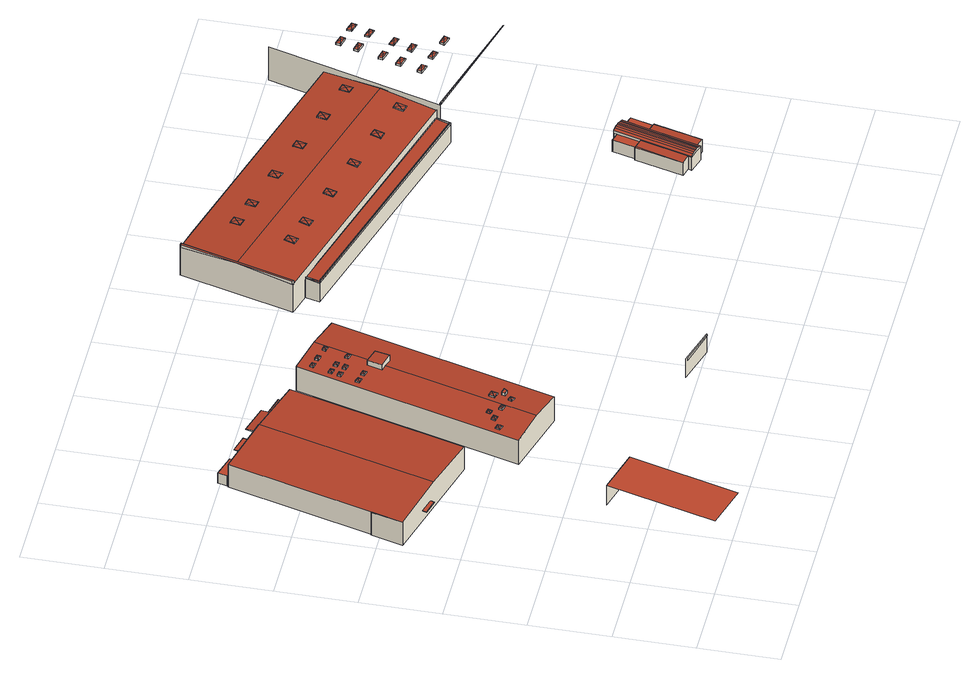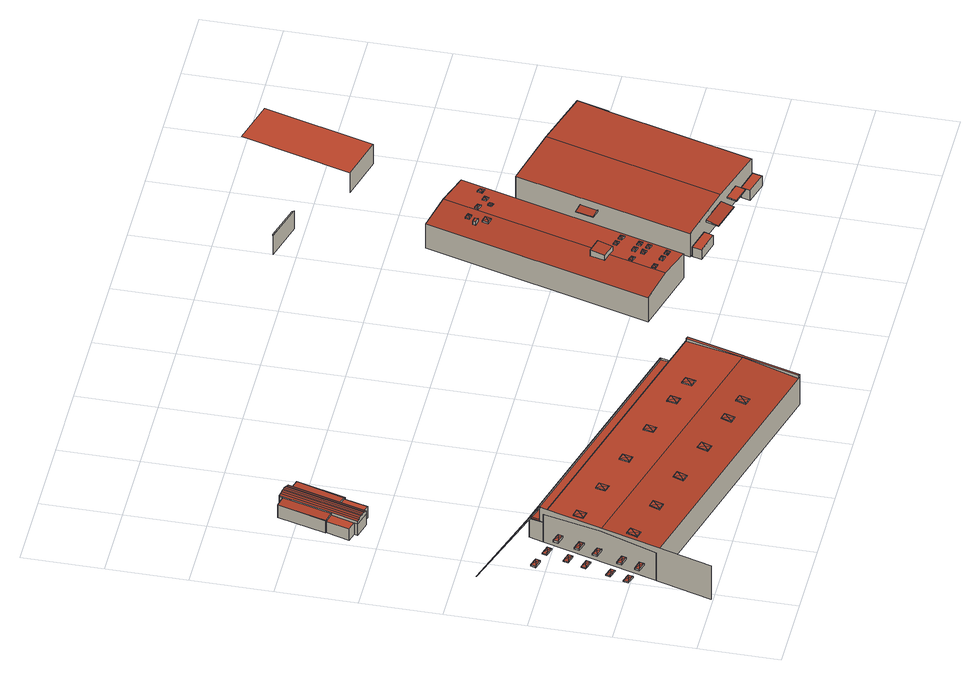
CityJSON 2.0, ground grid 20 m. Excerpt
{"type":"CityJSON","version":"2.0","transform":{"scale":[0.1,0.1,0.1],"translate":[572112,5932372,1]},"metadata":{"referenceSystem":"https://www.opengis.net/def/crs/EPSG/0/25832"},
"CityObjects":{
"building1":{"type":"Building","attributes":{"Grundfläche 2D":"18520.380921","Grundhöhe NN":"3.095"},"geometry":[{"type":"MultiSurface","lod":"3","boundaries":[[[0,1,2,3]],[[0,3,4,5]],[[6,7,8,9,10]],[[11,12,13,14]]],"semantics":{"surfaces":[{"type":"RoofSurface"},{"type":"WallSurface"}],"values":[0,1,1,1]}}]},
"building2":{"type":"Building","attributes":{"Grundfläche 2D":"1403.575303","Grundhöhe NN":"3.148"},"children":["building2-1","building2-2","building2-3","building2-4"],"geometry":[{"type":"Solid","lod":"3","boundaries":[[[[15,16,17]],[[18,19,17,16,20,21]],[[22,23,21,20]],[[17,19,24,25]],[[15,17,25,26]],[[16,15,26,27]],[[22,20,16,27,28]],[[23,22,28,29]],[[24,19,18,21,23,29]],[[25,24,29,28,27,26]]]],"semantics":{"surfaces":[{"type":"RoofSurface"},{"type":"WallSurface"},{"type":"GroundSurface"}],"values":[[0,0,0,1,1,1,1,1,1,2]]}}]},
"building2-1":{"type":"BuildingInstallation","parents":["building2"],"geometry":[{"type":"MultiSurface","lod":"3","boundaries":[[[30,31,32,33]],[[34,35,33,32]],[[35,36,30,33]],[[36,37,31,30]],[[37,34,32,31]],[[37,36,35,34]]],"semantics":{"surfaces":[{"type":"RoofSurface"},{"type":"WallSurface"},{"type":"OuterCeilingSurface"}],"values":[0,1,1,1,1,2]}}]},
"building2-2":{"type":"BuildingInstallation","parents":["building2"],"geometry":[{"type":"MultiSurface","lod":"3","boundaries":[[[38,39,40,41]],[[39,38,42,43]],[[40,39,43,44]],[[41,40,44,45]],[[38,41,45,42]],[[43,42,45,44]]],"semantics":{"surfaces":[{"type":"RoofSurface"},{"type":"WallSurface"},{"type":"OuterCeilingSurface"}],"values":[0,1,1,1,1,2]}}]},
"building2-3":{"type":"BuildingInstallation","parents":["building2"],"geometry":[{"type":"MultiSurface","lod":"3","boundaries":[[[46,47,48,49]],[[50,51,49,48]],[[51,52,46,49]],[[52,53,47,46]],[[53,50,48,47]],[[53,52,51,50]]],"semantics":{"surfaces":[{"type":"RoofSurface"},{"type":"WallSurface"},{"type":"OuterCeilingSurface"}],"values":[0,1,1,1,1,2]}}]},
"building2-4":{"type":"BuildingInstallation","parents":["building2"],"geometry":[{"type":"MultiSurface","lod":"3","boundaries":[[[54,55,56,57]],[[58,59,57,56]],[[59,60,54,57]],[[60,61,55,54]],[[61,58,56,55]],[[61,60,59,58]]],"semantics":{"surfaces":[{"type":"RoofSurface"},{"type":"WallSurface"},{"type":"OuterCeilingSurface"}],"values":[0,1,1,1,1,2]}}]},
"building3":{"type":"Building","attributes":{"Grundfläche 2D":"14.215920","Grundhöhe NN":"3.148"},"geometry":[{"type":"Solid","lod":"3","boundaries":[[[[62,63,64,65]],[[66,67,65,64]],[[67,68,62,65]],[[68,69,63,62]],[[69,66,64,63]],[[69,68,67,66]]]],"semantics":{"surfaces":[{"type":"RoofSurface"},{"type":"WallSurface"},{"type":"GroundSurface"}],"values":[[0,1,1,1,1,2]]}}]},
"building4":{"type":"Building","attributes":{"Grundfläche 2D":"14.572246","Grundhöhe NN":"3.148"},"geometry":[{"type":"Solid","lod":"3","boundaries":[[[[70,71,72,73]],[[74,75,73,72]],[[75,76,70,73]],[[76,77,71,70]],[[77,74,72,71]],[[77,76,75,74]]]],"semantics":{"surfaces":[{"type":"RoofSurface"},{"type":"WallSurface"},{"type":"GroundSurface"}],"values":[[0,1,1,1,1,2]]}}]},
"building5":{"type":"Building","attributes":{"Grundfläche 2D":"1042.855761","Grundhöhe NN":"3.072"},"children":["building5-1","building5-2","building5-3","building5-4","building5-5","building5-6","building5-7","building5-8","building5-9","building5-10","building5-11","building5-12","building5-13","building5-14","building5-15","building5-16","building5-17"],"geometry":[{"type":"Solid","lod":"3","boundaries":[[[[78,79,80,81]],[[82,83,84,85,86,87,88,89]],[[90,91,87,86,92,93,83,82]],[[85,79,78,92,86]],[[85,84,80,79]],[[84,83,93,81,80]],[[78,81,93,92]],[[89,88,94,95]],[[90,82,89,95,96]],[[91,90,96,97]],[[94,88,87,91,97]],[[96,95,94,97]]]],"semantics":{"surfaces":[{"type":"RoofSurface"},{"type":"WallSurface"},{"type":"GroundSurface"}],"values":[[0,0,0,1,1,1,1,1,1,1,1,2]]}}]},
"building5-1":{"type":"BuildingInstallation","parents":["building5"],"geometry":[{"type":"MultiSurface","lod":"3","boundaries":[[[98,99,100]],[[101,100,99,102]],[[103,99,98]],[[102,99,103]],[[104,105,98,100]],[[105,106,103,98]],[[106,107,102,103]],[[107,108,104,100,101,102]]],"semantics":{"surfaces":[{"type":"RoofSurface"},{"type":"WallSurface"}],"values":[0,0,0,0,1,1,1,1]}}]},
"building5-2":{"type":"BuildingInstallation","parents":["building5"],"geometry":[{"type":"MultiSurface","lod":"3","boundaries":[[[109,110,111]],[[111,110,112]],[[113,110,109]],[[112,110,113]],[[114,115,109,111]],[[115,116,113,109]],[[116,117,112,113]],[[117,114,111,112]]],"semantics":{"surfaces":[{"type":"RoofSurface"},{"type":"WallSurface"}],"values":[0,0,0,0,1,1,1,1]}}]},
"building5-3":{"type":"BuildingInstallation","parents":["building5"],"geometry":[{"type":"MultiSurface","lod":"3","boundaries":[[[118,119,120,121]],[[121,120,122,123]],[[118,121,123,124]],[[119,118,124,125]],[[120,119,125,122]]],"semantics":{"surfaces":[{"type":"RoofSurface"},{"type":"WallSurface"}],"values":[0,1,1,1,1]}}]},
"building5-4":{"type":"BuildingInstallation","parents":["building5"],"geometry":[{"type":"MultiSurface","lod":"3","boundaries":[[[126,127,128]],[[128,127,129]],[[130,131,127,126]],[[129,127,131]],[[132,126,128,133]],[[132,134,135,131,130,126]],[[135,136,129,131]],[[136,133,128,129]]],"semantics":{"surfaces":[{"type":"RoofSurface"},{"type":"WallSurface"}],"values":[0,0,0,0,1,1,1,1]}}]},
"building5-5":{"type":"BuildingInstallation","parents":["building5"],"geometry":[{"type":"MultiSurface","lod":"3","boundaries":[[[137,138,139]],[[139,138,140]],[[141,142,138,137]],[[140,138,142]],[[143,144,137,139]],[[144,145,146,142,141,137]],[[147,140,142,146]],[[147,143,139,140]]],"semantics":{"surfaces":[{"type":"RoofSurface"},{"type":"WallSurface"}],"values":[0,0,0,0,1,1,1,1]}}]},
"building5-6":{"type":"BuildingInstallation","parents":["building5"],"geometry":[{"type":"MultiSurface","lod":"3","boundaries":[[[148,149,150,151]],[[152,151,150,153]],[[154,150,149]],[[153,150,154]],[[155,156,157,149,148,151]],[[157,158,154,149]],[[158,159,153,154]],[[159,160,155,151,152,153]]],"semantics":{"surfaces":[{"type":"RoofSurface"},{"type":"WallSurface"}],"values":[0,0,0,0,1,1,1,1]}}]},
"building5-7":{"type":"BuildingInstallation","parents":["building5"],"geometry":[{"type":"MultiSurface","lod":"3","boundaries":[[[161,162,163]],[[163,162,164]],[[165,162,161]],[[164,162,165]],[[166,167,161,163]],[[167,168,165,161]],[[168,169,164,165]],[[169,166,163,164]]],"semantics":{"surfaces":[{"type":"RoofSurface"},{"type":"WallSurface"}],"values":[0,0,0,0,1,1,1,1]}}]},
"building5-8":{"type":"BuildingInstallation","parents":["building5"],"geometry":[{"type":"MultiSurface","lod":"3","boundaries":[[[170,171,172]],[[172,171,173]],[[174,171,170]],[[173,171,174]],[[175,176,170,172]],[[176,177,174,170]],[[177,178,173,174]],[[178,175,172,173]]],"semantics":{"surfaces":[{"type":"RoofSurface"},{"type":"WallSurface"}],"values":[0,0,0,0,1,1,1,1]}}]},
"building5-9":{"type":"BuildingInstallation","parents":["building5"],"geometry":[{"type":"MultiSurface","lod":"3","boundaries":[[[179,180,181,182]],[[182,181,183]],[[184,185,181,180]],[[183,181,185]],[[182,186,187,180,179]],[[187,188,189,185,184,180]],[[189,190,183,185]],[[190,186,182,183]]],"semantics":{"surfaces":[{"type":"RoofSurface"},{"type":"WallSurface"}],"values":[0,0,0,0,1,1,1,1]}}]},
"building5-10":{"type":"BuildingInstallation","parents":["building5"],"geometry":[{"type":"MultiSurface","lod":"3","boundaries":[[[191,192,193]],[[193,192,194]],[[195,192,191]],[[194,192,195]],[[196,197,191,193]],[[197,198,195,191]],[[198,199,194,195]],[[199,196,193,194]]],"semantics":{"surfaces":[{"type":"RoofSurface"},{"type":"WallSurface"}],"values":[0,0,0,0,1,1,1,1]}}]},
"building5-11":{"type":"BuildingInstallation","parents":["building5"],"geometry":[{"type":"MultiSurface","lod":"3","boundaries":[[[200,201,202]],[[202,201,203]],[[204,201,200]],[[203,201,204]],[[205,206,200,202]],[[206,207,204,200]],[[207,208,203,204]],[[208,205,202,203]]],"semantics":{"surfaces":[{"type":"RoofSurface"},{"type":"WallSurface"}],"values":[0,0,0,0,1,1,1,1]}}]},
"building5-12":{"type":"BuildingInstallation","parents":["building5"],"geometry":[{"type":"MultiSurface","lod":"3","boundaries":[[[209,210,211,212]],[[212,211,213]],[[214,211,210]],[[213,211,214]],[[215,216,217,210,209,212]],[[218,214,210,217]],[[218,219,213,214]],[[215,212,213,219]]],"semantics":{"surfaces":[{"type":"RoofSurface"},{"type":"WallSurface"}],"values":[0,0,0,0,1,1,1,1]}}]},
"building5-13":{"type":"BuildingInstallation","parents":["building5"],"geometry":[{"type":"MultiSurface","lod":"3","boundaries":[[[220,221,222]],[[220,223,221]],[[220,222,224]],[[220,224,223]],[[222,221,225,226]],[[224,222,226,227]],[[223,224,227,228]],[[221,223,228,225]]],"semantics":{"surfaces":[{"type":"RoofSurface"},{"type":"WallSurface"}],"values":[0,0,0,0,1,1,1,1]}}]},
"building5-14":{"type":"BuildingInstallation","parents":["building5"],"geometry":[{"type":"MultiSurface","lod":"3","boundaries":[[[229,230,231]],[[231,230,232]],[[233,234,230,229]],[[232,230,234]],[[235,236,229,231]],[[237,234,233,229,236,238]],[[237,239,232,234]],[[239,235,231,232]]],"semantics":{"surfaces":[{"type":"RoofSurface"},{"type":"WallSurface"}],"values":[0,0,0,0,1,1,1,1]}}]},
"building5-15":{"type":"BuildingInstallation","parents":["building5"],"geometry":[{"type":"MultiSurface","lod":"3","boundaries":[[[240,241,242]],[[242,241,243]],[[244,245,241,240]],[[243,241,245]],[[246,247,240,242]],[[247,248,249,245,244,240]],[[249,250,243,245]],[[250,246,242,243]]],"semantics":{"surfaces":[{"type":"RoofSurface"},{"type":"WallSurface"}],"values":[0,0,0,0,1,1,1,1]}}]},
"building5-16":{"type":"BuildingInstallation","parents":["building5"],"geometry":[{"type":"MultiSurface","lod":"3","boundaries":[[[251,252,253]],[[254,253,252,255]],[[256,252,251]],[[255,252,256]],[[257,258,251,253]],[[258,259,256,251]],[[259,260,255,256]],[[260,261,257,253,254,255]]],"semantics":{"surfaces":[{"type":"RoofSurface"},{"type":"WallSurface"}],"values":[0,0,0,0,1,1,1,1]}}]},
"building5-17":{"type":"BuildingInstallation","parents":["building5"],"geometry":[{"type":"MultiSurface","lod":"3","boundaries":[[[262,263,264]],[[264,263,265]],[[266,267,263,262]],[[265,263,267]],[[268,269,262,264]],[[269,270,271,267,266,262]],[[271,272,265,267]],[[272,268,264,265]]],"semantics":{"surfaces":[{"type":"RoofSurface"},{"type":"WallSurface"}],"values":[0,0,0,0,1,1,1,1]}}]},
"building6":{"type":"Building","attributes":{"Grundfläche 2D":"246.447028","Grundhöhe NN":"1.473"},"geometry":[{"type":"MultiSurface","lod":"3","boundaries":[[[273,274,275]],[[273,276,277,274]],[[278,279,280,277,276]],[[281,282,275,283,284]],[[273,275,285]],[[276,273,285,286]],[[278,276,286,279]],[[281,280,279]],[[281,284,277,280]],[[274,277,284,283]],[[283,282,287,274]],[[275,287,282]],[[288,275,282,281,279,289,290]],[[285,275,288,291]],[[286,285,291,292]],[[279,286,292,289]],[[288,290,289,292,291]]],"semantics":{"surfaces":[{"type":"RoofSurface"},{"type":"WallSurface"},{"type":"GroundSurface"}],"values":[0,0,0,0,1,1,1,1,1,1,1,1,1,1,1,1,2]}}]},
"building7":{"type":"Building","attributes":{"Grundfläche 2D":"2120.088786","Grundhöhe NN":"1.512"},"children":["building7-1","building7-2","building7-3","building7-4","building7-5","building7-6","building7-7","building7-8","building7-9","building7-10","building7-11","building7-12"],"geometry":[{"type":"Solid","lod":"3","boundaries":[[[[293,294,295,296]],[[297,298,299,300,301,302,303]],[[304,305,306,307,308,309,310,302,301]],[[293,296,305,304]],[[301,300,294,293,304]],[[300,299,295,294]],[[311,305,296,295,299]],[[303,302,310,289,312]],[[298,297,303,312,313]],[[314,315,306,305,311,299,298,313,316]],[[310,309,308,307,306,315,317,288,290,289]],[[290,288,317,315,314,316,313,312,289]]]],"semantics":{"surfaces":[{"type":"RoofSurface"},{"type":"WallSurface"},{"type":"GroundSurface"}],"values":[[0,0,0,1,1,1,1,1,1,1,1,2]]}}]},
"building7-1":{"type":"BuildingInstallation","parents":["building7"],"geometry":[{"type":"MultiSurface","lod":"3","boundaries":[[[318,319,320]],[[318,321,319]],[[318,320,322]],[[318,322,321]],[[320,319,323,324]],[[322,320,324,325]],[[321,322,325,326]],[[319,321,326,323]]],"semantics":{"surfaces":[{"type":"RoofSurface"},{"type":"WallSurface"}],"values":[0,0,0,0,1,1,1,1]}}]},
"building7-2":{"type":"BuildingInstallation","parents":["building7"],"geometry":[{"type":"MultiSurface","lod":"3","boundaries":[[[327,328,329]],[[327,330,328]],[[327,329,331]],[[327,331,330]],[[329,328,332,333]],[[331,329,333,334]],[[330,331,334,335]],[[328,330,335,332]]],"semantics":{"surfaces":[{"type":"RoofSurface"},{"type":"WallSurface"}],"values":[0,0,0,0,1,1,1,1]}}]},
"building7-3":{"type":"BuildingInstallation","parents":["building7"],"geometry":[{"type":"MultiSurface","lod":"3","boundaries":[[[336,337,338]],[[336,339,337]],[[336,338,340]],[[336,340,339]],[[338,337,341,342]],[[340,338,342,343]],[[339,340,343,344]],[[337,339,344,341]]],"semantics":{"surfaces":[{"type":"RoofSurface"},{"type":"WallSurface"}],"values":[0,0,0,0,1,1,1,1]}}]},
"building7-4":{"type":"BuildingInstallation","parents":["building7"],"geometry":[{"type":"MultiSurface","lod":"3","boundaries":[[[345,346,347]],[[345,348,346]],[[345,347,349]],[[345,349,348]],[[347,346,350,351]],[[349,347,351,352]],[[348,349,352,353]],[[346,348,353,350]]],"semantics":{"surfaces":[{"type":"RoofSurface"},{"type":"WallSurface"}],"values":[0,0,0,0,1,1,1,1]}}]},
"building7-5":{"type":"BuildingInstallation","parents":["building7"],"geometry":[{"type":"MultiSurface","lod":"3","boundaries":[[[354,355,356]],[[354,357,355]],[[354,356,358]],[[354,358,357]],[[356,355,359,360]],[[358,356,360,361]],[[357,358,361,362]],[[355,357,362,359]]],"semantics":{"surfaces":[{"type":"RoofSurface"},{"type":"WallSurface"}],"values":[0,0,0,0,1,1,1,1]}}]},
"building7-6":{"type":"BuildingInstallation","parents":["building7"],"geometry":[{"type":"MultiSurface","lod":"3","boundaries":[[[363,364,365]],[[363,366,364]],[[363,365,367]],[[363,367,366]],[[365,364,368,369]],[[367,365,369,370]],[[366,367,370,371]],[[364,366,371,368]]],"semantics":{"surfaces":[{"type":"RoofSurface"},{"type":"WallSurface"}],"values":[0,0,0,0,1,1,1,1]}}]},
"building7-7":{"type":"BuildingInstallation","parents":["building7"],"geometry":[{"type":"MultiSurface","lod":"3","boundaries":[[[372,373,374]],[[372,375,373]],[[372,374,376]],[[372,376,375]],[[377,378,374,373]],[[376,374,378,379]],[[375,376,379,380]],[[380,377,373,375]]],"semantics":{"surfaces":[{"type":"RoofSurface"},{"type":"WallSurface"}],"values":[0,0,0,0,1,1,1,1]}}]},
"building7-8":{"type":"BuildingInstallation","parents":["building7"],"geometry":[{"type":"MultiSurface","lod":"3","boundaries":[[[381,382,383]],[[381,384,382]],[[381,383,385]],[[381,385,384]],[[383,382,386,387]],[[387,388,385,383]],[[388,389,384,385]],[[384,389,386,382]]],"semantics":{"surfaces":[{"type":"RoofSurface"},{"type":"WallSurface"}],"values":[0,0,0,0,1,1,1,1]}}]},
"building7-9":{"type":"BuildingInstallation","parents":["building7"],"geometry":[{"type":"MultiSurface","lod":"3","boundaries":[[[390,391,392]],[[390,393,391]],[[390,392,394]],[[390,394,393]],[[395,396,392,391]],[[394,392,396,397]],[[393,394,397,398]],[[398,395,391,393]]],"semantics":{"surfaces":[{"type":"RoofSurface"},{"type":"WallSurface"}],"values":[0,0,0,0,1,1,1,1]}}]},
"building7-10":{"type":"BuildingInstallation","parents":["building7"],"geometry":[{"type":"MultiSurface","lod":"3","boundaries":[[[399,400,401]],[[399,402,400]],[[399,401,403]],[[399,403,402]],[[401,400,404,405]],[[403,401,405,406]],[[402,403,406,407]],[[400,402,407,404]]],"semantics":{"surfaces":[{"type":"RoofSurface"},{"type":"WallSurface"}],"values":[0,0,0,0,1,1,1,1]}}]},
"building7-11":{"type":"BuildingInstallation","parents":["building7"],"geometry":[{"type":"MultiSurface","lod":"3","boundaries":[[[408,409,410]],[[408,411,409]],[[408,410,412]],[[408,412,411]],[[410,409,413,414]],[[412,410,414,415]],[[411,412,415,416]],[[409,411,416,413]]],"semantics":{"surfaces":[{"type":"RoofSurface"},{"type":"WallSurface"}],"values":[0,0,0,0,1,1,1,1]}}]},
"building7-12":{"type":"BuildingInstallation","parents":["building7"],"geometry":[{"type":"MultiSurface","lod":"3","boundaries":[[[417,418,419]],[[417,420,418]],[[417,419,421]],[[417,421,420]],[[419,418,422,423]],[[421,419,423,424]],[[420,421,424,425]],[[418,420,425,422]]],"semantics":{"surfaces":[{"type":"RoofSurface"},{"type":"WallSurface"}],"values":[0,0,0,0,1,1,1,1]}}]},
"building8":{"type":"Building","attributes":{"Grundfläche 2D":"183.521391","Grundhöhe NN":"3.005"},"geometry":[{"type":"Solid","lod":"3","boundaries":[[[[426,427,428,429,430]],[[429,431,432,430]],[[431,433,434,432]],[[433,435,436,434]],[[437,438,439,440]],[[438,441,442,439]],[[443,444,445,442,441]],[[440,436,435,437]],[[446,447,448,449]],[[450,448,447]],[[451,452,453,454]],[[455,456,457,458]],[[459,460,461]],[[462,463,460,459]],[[456,460,463,457]],[[448,454,453,449]],[[464,458,457,463,462,465,428,427,426]],[[441,438,437,435,433,431,429,428,465,466,467,443]],[[467,446,449,453,452,468,445,444,443]],[[432,434,436,440,439,442,445,468,464,426,430]],[[447,446,469,470]],[[450,447,470,471]],[[454,448,450,471,472]],[[451,454,472,473]],[[452,451,473,474]],[[468,452,474,475]],[[464,468,475,476]],[[458,464,476,477]],[[455,458,477,478]],[[456,455,478,479]],[[460,456,479,480,461]],[[459,461,480,481]],[[462,459,481,482]],[[465,462,482,483]],[[467,466,465,483,484]],[[446,467,484,469]],[[479,478,477,476,475,474,473,472,471,470,469,484,483,482,481,480]]]],"semantics":{"surfaces":[{"type":"RoofSurface"},{"type":"WallSurface"},{"type":"GroundSurface"}],"values":[[0,0,0,0,0,0,0,0,0,0,0,0,0,0,1,1,1,1,1,1,1,1,1,1,1,1,1,1,1,1,1,1,1,1,1,1,2]]}}]},
"building9":{"type":"Building","attributes":{"Grundfläche 2D":"6445.333892","Grundhöhe NN":"1.475"},"children":["building9-1","building9-2","building9-3","building9-4","building9-5","building9-6","building9-7","building9-8","building9-9","building9-10","building9-11"],"geometry":[{"type":"MultiSurface","lod":"3","boundaries":[[[485,486,487,488]],[[489,490,491,492,493,494]],[[487,486,495]],[[485,488,496]],[[496,488,487,495]]],"semantics":{"surfaces":[{"type":"WallSurface"},{"type":"RoofSurface"}],"values":[0,0,0,0,1]}}]},
"building9-1":{"type":"BuildingInstallation","parents":["building9"],"geometry":[{"type":"MultiSurface","lod":"3","boundaries":[[[497,498,499]],[[499,498,500]],[[501,498,497]],[[500,498,501]],[[502,503,497,499]],[[503,504,501,497]],[[504,505,500,501]],[[505,502,499,500]]],"semantics":{"surfaces":[{"type":"RoofSurface"},{"type":"WallSurface"}],"values":[0,0,0,0,1,1,1,1]}}]},
"building9-2":{"type":"BuildingInstallation","parents":["building9"],"geometry":[{"type":"MultiSurface","lod":"3","boundaries":[[[506,507,508]],[[508,507,509]],[[510,507,506]],[[509,507,510]],[[511,512,506,508]],[[510,506,512,513]],[[513,514,509,510]],[[508,509,514,511]]],"semantics":{"surfaces":[{"type":"RoofSurface"},{"type":"WallSurface"}],"values":[0,0,0,0,1,1,1,1]}}]},
"building9-3":{"type":"BuildingInstallation","parents":["building9"],"geometry":[{"type":"MultiSurface","lod":"3","boundaries":[[[515,516,517]],[[517,516,518]],[[519,516,515]],[[518,516,519]],[[520,521,515,517]],[[521,522,519,515]],[[522,523,518,519]],[[523,520,517,518]]],"semantics":{"surfaces":[{"type":"RoofSurface"},{"type":"WallSurface"}],"values":[0,0,0,0,1,1,1,1]}}]},
"building9-4":{"type":"BuildingInstallation","parents":["building9"],"geometry":[{"type":"MultiSurface","lod":"3","boundaries":[[[524,525,526]],[[526,525,527]],[[528,525,524]],[[527,525,528]],[[529,530,524,526]],[[530,531,528,524]],[[531,532,527,528]],[[532,529,526,527]]],"semantics":{"surfaces":[{"type":"RoofSurface"},{"type":"WallSurface"}],"values":[0,0,0,0,1,1,1,1]}}]},
"building9-5":{"type":"BuildingInstallation","parents":["building9"],"geometry":[{"type":"MultiSurface","lod":"3","boundaries":[[[533,534,535]],[[535,534,536]],[[537,534,533]],[[536,534,537]],[[538,539,533,535]],[[537,533,539,540]],[[540,541,536,537]],[[535,536,541,538]]],"semantics":{"surfaces":[{"type":"RoofSurface"},{"type":"WallSurface"}],"values":[0,0,0,0,1,1,1,1]}}]},
"building9-6":{"type":"BuildingInstallation","parents":["building9"],"geometry":[{"type":"MultiSurface","lod":"3","boundaries":[[[542,543,544]],[[544,543,545]],[[546,543,542]],[[545,543,546]],[[547,548,542,544]],[[548,549,546,542]],[[549,550,545,546]],[[550,547,544,545]]],"semantics":{"surfaces":[{"type":"RoofSurface"},{"type":"WallSurface"}],"values":[0,0,0,0,1,1,1,1]}}]},
"building9-7":{"type":"BuildingInstallation","parents":["building9"],"geometry":[{"type":"MultiSurface","lod":"3","boundaries":[[[551,552,553]],[[553,552,554]],[[555,552,551]],[[554,552,555]],[[556,557,551,553]],[[557,558,555,551]],[[558,559,554,555]],[[559,556,553,554]]],"semantics":{"surfaces":[{"type":"RoofSurface"},{"type":"WallSurface"}],"values":[0,0,0,0,1,1,1,1]}}]},
"building9-8":{"type":"BuildingInstallation","parents":["building9"],"geometry":[{"type":"MultiSurface","lod":"3","boundaries":[[[560,561,562]],[[562,561,563]],[[564,561,560]],[[563,561,564]],[[565,566,560,562]],[[566,567,564,560]],[[567,568,563,564]],[[568,565,562,563]]],"semantics":{"surfaces":[{"type":"RoofSurface"},{"type":"WallSurface"}],"values":[0,0,0,0,1,1,1,1]}}]},
"building9-9":{"type":"BuildingInstallation","parents":["building9"],"geometry":[{"type":"MultiSurface","lod":"3","boundaries":[[[569,570,571]],[[571,570,572]],[[573,570,569]],[[572,570,573]],[[574,575,569,571]],[[573,569,575,576]],[[576,577,572,573]],[[571,572,577,574]]],"semantics":{"surfaces":[{"type":"RoofSurface"},{"type":"WallSurface"}],"values":[0,0,0,0,1,1,1,1]}}]},
"building9-10":{"type":"BuildingInstallation","parents":["building9"],"geometry":[{"type":"MultiSurface","lod":"3","boundaries":[[[578,579,580]],[[580,579,581]],[[582,579,578]],[[581,579,582]],[[583,578,580,584]],[[583,585,582,578]],[[585,586,581,582]],[[580,581,586,584]]],"semantics":{"surfaces":[{"type":"RoofSurface"},{"type":"WallSurface"}],"values":[0,0,0,0,1,1,1,1]}}]},
"building9-11":{"type":"BuildingInstallation","parents":["building9"],"geometry":[{"type":"MultiSurface","lod":"3","boundaries":[[[587,588,589]],[[589,588,590]],[[591,588,587]],[[590,588,591]],[[592,593,587,589]],[[591,587,593,594]],[[594,595,590,591]],[[589,590,595,592]]],"semantics":{"surfaces":[{"type":"RoofSurface"},{"type":"WallSurface"}],"values":[0,0,0,0,1,1,1,1]}}]}
},
"vertices":[
[249,308,79],[173,35,80],[285,4,80],[361,277,79],[361,277,21],[249,308,21],[729,173,169],[729,173,167],[729,173,114],[630,201,114],[630,201,169],[725,171,169],[633,197,169],[633,197,163],[725,171,167],
[29,817,89],[7,739,89],[31,817,89],[279,1136,96],[131,1177,89],[158,697,96],[280,1135,96],[306,656,89],[428,1094,89],[131,1177,21],[31,817,21],[29,817,21],[7,739,21],[306,656,21],[428,1094,21],
[385,856,65],[363,862,69],[351,818,69],[373,812,65],[351,818,63],[373,812,63],[385,856,63],[363,862,63],
[353,1115,74],[362,1148,70],[288,1169,70],[279,1136,74],[353,1115,68],[362,1148,68],[288,1169,68],[279,1136,68],
[215,1181,66],[208,1156,67],[252,1143,67],[259,1169,66],[252,1143,64],[259,1169,64],[215,1181,64],[208,1156,64],
[137,691,54],[141,702,54],[102,713,54],[99,701,54],[102,713,52],[99,701,52],[137,691,52],[141,702,52],
[135,1180,50],[192,1165,50],[198,1188,50],[141,1204,50],[198,1188,21],[141,1204,21],[135,1180,21],[192,1165,21],
[426,1099,50],[432,1122,50],[375,1138,50],[368,1115,50],[375,1138,21],[368,1115,21],[426,1099,21],[432,1122,21],
[527,897,116],[565,887,116],[575,924,114],[538,935,114],[593,1072,102],[554,930,102],[575,924,99],[565,887,99],[543,893,102],[437,513,102],[523,489,93],[680,1048,93],[507,1096,94],[350,537,94],[527,897,100],[538,935,100],[523,489,21],[680,1048,21],[507,1096,21],[350,537,21],
[526,977,102],[521,983,103],[514,980,102],[515,985,102],[516,989,102],[528,986,102],[514,980,97],[526,977,98],[528,986,98],[516,989,97],[515,985,97],
[490,576,102],[486,583,104],[478,580,103],[481,589,103],[493,586,102],[478,580,100],[490,576,98],[493,586,98],[481,589,100],
[510,605,108],[497,608,108],[495,600,107],[507,597,107],[495,600,99],[507,597,97],[510,605,97],[497,608,99],
[545,1046,102],[540,1052,103],[533,1049,102],[535,1058,102],[546,1050,102],[547,1055,102],[545,1046,98],[533,1049,97],[546,1050,98],[547,1055,98],[535,1058,97],
[563,978,104],[558,985,105],[551,982,104],[553,991,104],[564,983,104],[565,987,104],[551,982,100],[563,978,101],[564,983,101],[565,987,101],[553,991,100],
[430,618,101],[435,617,101],[431,623,102],[425,620,100],[426,625,100],[428,630,100],[438,627,101],[425,620,98],[430,618,98],[435,617,99],[438,627,99],[428,630,98],[426,625,98],
[513,930,102],[508,936,103],[501,934,102],[503,942,102],[515,939,102],[501,934,97],[513,930,98],[515,939,98],[503,942,97],
[416,601,101],[412,607,102],[404,604,100],[407,614,100],[419,610,101],[404,604,97],[416,601,98],[419,610,98],[407,614,97],
[382,585,99],[388,583,99],[383,591,100],[376,587,98],[379,599,98],[389,589,99],[391,595,99],[376,587,95],[388,583,96],[389,589,96],[391,595,96],[379,599,95],
[488,937,99],[483,943,101],[476,941,99],[478,950,99],[490,946,99],[476,941,95],[488,937,96],[490,946,96],[478,950,95],
[501,984,99],[496,990,101],[489,987,99],[491,996,99],[503,993,99],[489,987,95],[501,984,96],[503,993,96],[491,996,95],
[573,1038,104],[579,1036,104],[574,1042,105],[567,1039,104],[569,1048,104],[581,1045,104],[567,1039,100],[573,1038,101],[579,1036,101],[581,1045,101],[569,1048,100],
[491,628,106],[482,622,105],[497,618,104],[486,637,105],[501,633,104],[482,622,100],[497,618,99],[501,633,99],[486,637,100],
[453,591,105],[448,597,106],[441,595,104],[443,604,104],[454,596,105],[456,600,105],[441,595,100],[453,591,101],[456,600,101],[454,596,101],[443,604,100],
[507,1006,99],[502,1012,101],[495,1009,99],[497,1018,99],[508,1010,99],[509,1015,99],[495,1009,95],[507,1006,96],[508,1010,96],[509,1015,96],[497,1018,95],
[532,999,102],[527,1005,103],[520,1002,102],[521,1007,102],[522,1011,102],[534,1008,102],[520,1002,97],[532,999,98],[534,1008,98],[522,1011,97],[521,1007,97],
[520,1053,99],[515,1059,101],[508,1056,99],[511,1065,99],[521,1057,99],[523,1061,99],[508,1056,95],[520,1053,96],[521,1057,96],[523,1061,96],[511,1065,95],
[853,1114,63],[855,1115,66],[862,1150,63],[1483,937,63],[1482,939,66],[1491,964,63],[1494,973,63],[1492,974,66],[1492,974,63],[864,1149,63],[855,1115,60],[1482,939,60],[853,1114,60],[1483,937,60],[864,1149,66],[862,1150,5],[1494,973,5],[864,1149,5],[853,1114,5],[1483,937,5],
[809,1166,96],[888,1448,96],[883,1449,96],[804,1168,96],[943,1434,87],[883,1450,87],[883,1449,87],[888,1448,87],[849,1308,95],[1536,1115,95],[1577,1257,87],[809,1166,87],[804,1168,87],[804,1166,87],[809,1165,87],[862,1150,87],[864,1149,87],[1494,973,87],[844,1309,95],[1577,1257,5],[883,1450,5],[804,1168,5],[804,1166,5],[883,1449,5],[809,1165,5],
[1144,1151,95],[1149,1136,93],[1156,1161,94],[1131,1141,93],[1138,1166,94],[1149,1136,90],[1156,1161,92],[1138,1166,92],[1131,1141,90],
[997,1339,95],[984,1329,94],[1003,1324,94],[991,1354,93],[1010,1349,93],[984,1329,92],[1003,1324,92],[1010,1349,90],[991,1354,90],
[1375,1087,95],[1380,1072,93],[1387,1097,94],[1362,1077,93],[1369,1102,94],[1380,1072,90],[1387,1097,92],[1369,1102,92],[1362,1077,90],
[1482,1057,95],[1488,1042,93],[1495,1067,94],[1469,1047,93],[1476,1072,94],[1488,1042,90],[1495,1067,92],[1476,1072,92],[1469,1047,90],
[1030,1183,95],[1036,1168,93],[1042,1193,94],[1017,1173,93],[1024,1198,94],[1036,1168,90],[1042,1193,92],[1024,1198,92],[1017,1173,90],
[1182,1288,95],[1169,1278,94],[1188,1272,94],[1176,1303,93],[1195,1298,93],[1169,1278,92],[1188,1272,92],[1195,1298,90],[1176,1303,90],
[1261,1119,95],[1266,1104,93],[1273,1129,94],[1248,1109,93],[1255,1134,94],[1266,1104,90],[1273,1129,92],[1255,1134,92],[1248,1109,90],
[1299,1255,95],[1286,1245,94],[1305,1240,94],[1293,1270,93],[1312,1265,93],[1286,1245,92],[1305,1240,92],[1312,1265,90],[1293,1270,90],
[1522,1193,95],[1509,1183,94],[1527,1177,94],[1516,1208,93],[1534,1203,93],[1509,1183,92],[1527,1177,92],[1534,1203,90],[1516,1208,90],
[1068,1319,95],[1056,1309,94],[1074,1304,94],[1063,1334,93],[1081,1329,93],[1056,1309,92],[1074,1304,92],[1081,1329,90],[1063,1334,90],
[1413,1223,95],[1400,1213,94],[1419,1208,94],[1407,1238,93],[1426,1233,93],[1400,1213,92],[1419,1208,92],[1426,1233,90],[1407,1238,90],
[958,1203,95],[964,1188,93],[971,1213,94],[946,1193,93],[953,1218,94],[964,1188,90],[971,1213,92],[953,1218,92],[946,1193,90],
[1537,564,62],[1518,496,62],[1482,367,62],[1488,365,64],[1543,562,64],[1493,364,66],[1548,561,66],[1498,362,67],[1553,559,67],[1503,361,67],[1558,558,67],[1508,360,67],[1512,358,66],[1567,555,66],[1562,557,67],[1517,357,64],[1572,554,64],[1523,355,62],[1559,485,62],[1578,552,62],[1526,364,59],[1552,357,57],[1583,479,57],[1559,485,59],[1585,478,57],[1599,537,54],[1576,543,54],[1559,485,54],[1583,479,54],[1511,561,54],[1495,503,54],[1518,496,54],[1534,555,54],[1459,383,57],[1495,503,57],[1492,504,57],[1485,376,59],[1518,496,59],[1537,564,54],[1482,367,59],[1503,361,61],[1523,355,59],[1578,552,54],[1526,364,20],[1552,357,20],[1585,478,20],[1583,479,20],[1599,537,20],[1576,543,20],[1578,552,20],[1537,564,20],[1534,555,20],[1511,561,20],[1495,503,20],[1492,504,20],[1459,383,20],[1485,376,20],[1482,367,20],[1523,355,20],
[1494,965,105],[1493,963,105],[1493,963,108],[1494,965,108],[1491,964,105],[1494,973,105],[1577,1257,105],[1618,1396,105],[1618,1396,5],[1491,964,5],[1787,876,121],[1787,878,121],
[1614,1022,115],[1604,1031,116],[1591,1029,115],[1594,1040,115],[1617,1034,115],[1591,1029,109],[1614,1022,110],[1617,1034,110],[1594,1040,109],
[1630,1075,115],[1620,1085,116],[1607,1082,115],[1610,1094,115],[1633,1087,115],[1607,1082,109],[1630,1075,110],[1633,1087,110],[1610,1094,109],
[1666,1007,116],[1656,1016,118],[1643,1014,116],[1646,1025,116],[1669,1018,116],[1643,1014,112],[1666,1007,113],[1669,1018,113],[1646,1025,112],
[1643,1120,115],[1633,1129,116],[1620,1127,115],[1623,1138,115],[1646,1132,115],[1620,1127,109],[1643,1120,110],[1646,1132,110],[1623,1138,109],
[1682,1060,116],[1672,1069,118],[1658,1067,116],[1662,1078,116],[1685,1072,116],[1658,1067,112],[1682,1060,113],[1685,1072,113],[1662,1078,112],
[1661,1182,115],[1651,1191,116],[1638,1189,115],[1641,1200,115],[1664,1194,115],[1638,1189,109],[1661,1182,110],[1664,1194,110],[1641,1200,109],
[1718,991,120],[1708,1000,122],[1695,998,120],[1699,1009,120],[1722,1003,120],[1695,998,115],[1718,991,116],[1722,1003,116],[1699,1009,115],
[1695,1105,116],[1685,1114,118],[1672,1112,116],[1675,1123,116],[1698,1116,116],[1672,1112,112],[1695,1105,113],[1698,1116,113],[1675,1123,112],
[1674,1227,115],[1664,1236,116],[1651,1233,115],[1654,1245,115],[1677,1238,115],[1651,1233,109],[1674,1227,110],[1677,1238,110],[1654,1245,109],
[1713,1167,116],[1703,1176,118],[1690,1174,116],[1693,1185,116],[1716,1178,116],[1713,1167,113],[1690,1174,112],[1716,1178,113],[1693,1185,112],
[1726,1211,116],[1716,1220,118],[1703,1218,116],[1706,1230,116],[1729,1223,116],[1703,1218,112],[1726,1211,113],[1729,1223,113],[1706,1230,112]
]}
